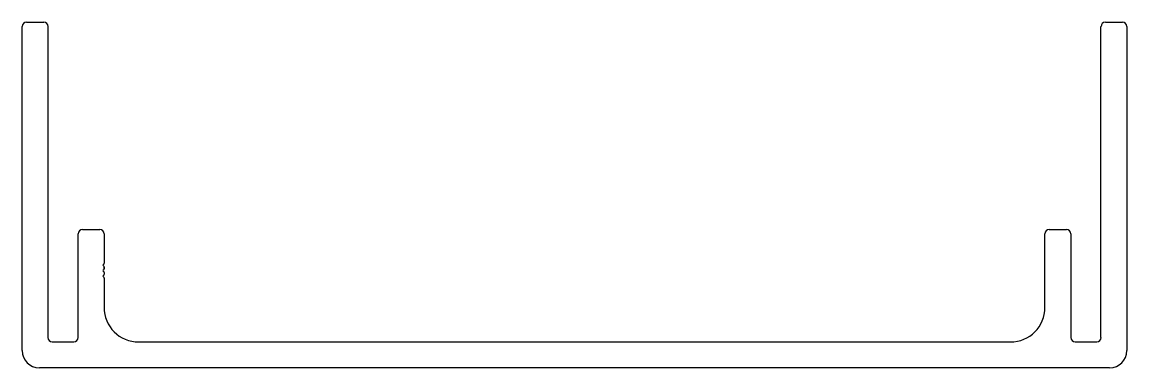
# Model space of a CAD drawing. Extents: x -102 to 102, y 2 to 66.
import ezdxf

# ---------------------------------------------------------------- set-up
doc = ezdxf.new("R2010")
doc.units = 0
doc.layers.add('1', color=7, linetype='CONTINUOUS')

msp = doc.modelspace()

# ---------------------------------------------------------------- linework, layer by layer
at = {"layer": '1', "color": 7, "linetype": 'CONTINUOUS'}
for p, q in [((-101.59, 5.53), (-101.59, 65.07)), ((-100.8, 65.86), (-97.62, 65.86)), ((-96.83, 65.07), (-96.83, 7.92)), ((96.84, 7.92), (96.84, 65.07)), ((97.64, 65.86), (100.81, 65.86)), ((101.61, 65.07), (101.61, 5.53)), ((-91.27, 7.92), (-91.27, 26.97)), ((-90.48, 27.76), (-87.31, 27.76)), ((-86.51, 26.97), (-86.51, 21.57)), ((86.53, 13.47), (86.53, 26.97)), ((87.32, 27.76), (90.49, 27.76)), ((91.29, 26.97), (91.29, 7.92)), ((-86.59, 21.39), (-86.76, 21.22)), ((-86.76, 21.21), (-86.59, 21.04)), ((-86.59, 20.39), (-86.76, 20.22)), ((-86.51, 21.57), (-86.51, 21.57)), ((-86.51, 20.86), (-86.51, 20.57)), ((-86.51, 20.57), (-86.51, 20.86)), ((-86.51, 20.86), (-86.51, 20.57)), ((-86.51, 20.57), (-86.51, 20.86)), ((-86.51, 20.86), (-86.51, 20.57)), ((-86.76, 20.21), (-86.59, 20.04)), ((-86.59, 19.39), (-86.76, 19.22)), ((-86.76, 19.21), (-86.59, 19.04)), ((-86.51, 19.86), (-86.51, 19.57)), ((-86.51, 18.86), (-86.51, 13.47)), ((-96.04, 7.12), (-92.07, 7.12)), ((-80.16, 7.12), (80.18, 7.12)), ((92.08, 7.12), (96.05, 7.12)), ((98.43, 2.36), (-98.42, 2.36))]:
    msp.add_line(p, q, dxfattribs=at)
for centre, radius, start, end in [((-100.8, 65.07), 0.794, 90, 180), ((-97.62, 65.07), 0.794, 360, 90), ((97.64, 65.07), 0.794, 90, 180), ((100.81, 65.07), 0.794, 360, 90), ((-90.48, 26.97), 0.794, 90, 180), ((-87.31, 26.97), 0.794, 360, 90), ((87.32, 26.97), 0.794, 90, 180), ((90.49, 26.97), 0.794, 360, 90), ((-86.75, 21.22), 0.008, 135, 225), ((-86.76, 21.57), 0.25, 315, 360), ((-86.76, 20.86), 0.25, 0, 45), ((-86.76, 20.57), 0.25, 315, 0), ((-86.75, 20.22), 0.008, 135, 225), ((-86.75, 19.22), 0.008, 135, 225), ((-86.76, 19.86), 0.25, 360, 45), ((-86.76, 19.57), 0.25, 315, 360), ((-86.76, 18.86), 0.25, 0, 45), ((-80.16, 13.47), 6.35, 180, 270), ((80.18, 13.47), 6.35, 270, 360), ((-96.04, 7.92), 0.794, 180, 270), ((-92.07, 7.92), 0.794, 270, 360), ((92.08, 7.92), 0.794, 180, 270), ((96.05, 7.92), 0.794, 270, 360), ((-98.42, 5.53), 3.17, 180, 270), ((98.43, 5.53), 3.18, 270, 0)]:
    msp.add_arc(centre, radius, start, end, dxfattribs=at)

doc.saveas('drawing.dxf')
